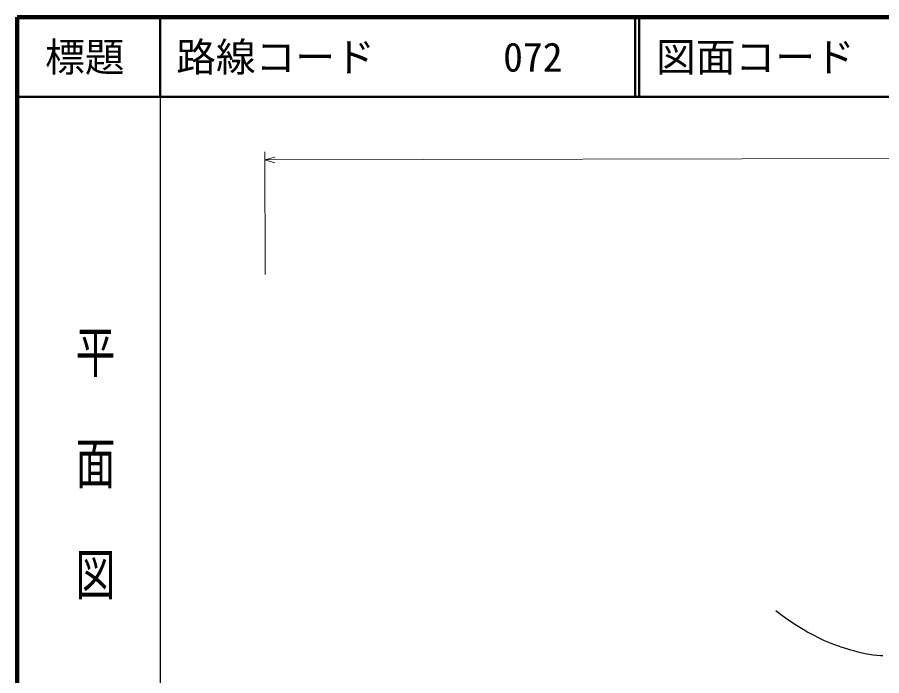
# Model space of a CAD drawing. Units: millimetres, scale not verified. Extents: x 40000 to 680000, y 20000 to 380000.
# Drawn here: x 40000 to 148783, y 297165 to 380000 of the extents above; entities that cross this region are included whole.
import ezdxf
from ezdxf.enums import TextEntityAlignment as Align

# ---------------------------------------------------------------- set-up
doc = ezdxf.new("R2010")
doc.units = ezdxf.units.MM
doc.header["$LTSCALE"] = 1000
for name, color, linetype, lineweight in [('M-BGD', 7, 'Continuous', 25), ('M-STR-HTXT', 7, 'Continuous', 13), ('M-TTL', 2, 'Continuous', 140), ('M-TTL-BAND', 7, 'Continuous', 25), ('M-TTL-LINE', 7, 'Continuous', 50)]:
    doc.layers.add(name, color=color, linetype=linetype, lineweight=lineweight)
doc.layers.add('M-TTL-TXT', color=7, linetype='Continuous')
doc.styles.add('@ＭＳ ゴシック', font='')
doc.styles.add('ＭＳ ゴシック', font='')
doc.styles.get('@ＭＳ ゴシック').set_extended_font_data('@MS Gothic')
doc.styles.get('ＭＳ ゴシック').set_extended_font_data('MS Gothic')

msp = doc.modelspace()

# ---------------------------------------------------------------- linework, layer by layer
at = {"layer": 'M-BGD'}
for p, q in [((135459, 305381), (135670, 305199)), ((135670, 305199), (136063, 304900)), ((136063, 304900), (136526, 304570)), ((136526, 304570), (136975, 304256)), ((136975, 304256), (137414, 303956)), ((137414, 303956), (137842, 303670)), ((137842, 303670), (138263, 303397)), ((138263, 303397), (138678, 303136)), ((138678, 303136), (139088, 302888)), ((139088, 302888), (139494, 302651)), ((139494, 302651), (139899, 302424)), ((139899, 302424), (140305, 302208)), ((140305, 302208), (140712, 302001)), ((140712, 302001), (141123, 301803)), ((141123, 301803), (141539, 301614)), ((141539, 301614), (141962, 301432)), ((141962, 301432), (142393, 301257)), ((142393, 301257), (142834, 301089)), ((142834, 301089), (143287, 300927)), ((143287, 300927), (143753, 300770)), ((143753, 300770), (144233, 300618)), ((144233, 300618), (144731, 300470)), ((144731, 300470), (145246, 300326)), ((145246, 300326), (145781, 300184)), ((145781, 300184), (146163, 300088)), ((146163, 300088), (146710, 299964)), ((146710, 299964), (147223, 299869)), ((147223, 299869), (147711, 299799)), ((147711, 299799), (148183, 299751)), ((148183, 299751), (148648, 299720)), ((148648, 299720), (148940, 299709))]:
    msp.add_line(p, q, dxfattribs=at)
at = {"layer": 'M-STR-HTXT'}
for p, q in [((71196, 347637), (71159, 363058)), ((71161, 362058), (570468, 363259)), ((71161, 362058), (72411, 362417)), ((72412, 361701), (71161, 362058))]:
    msp.add_line(p, q, dxfattribs=at)
at = {"layer": 'M-TTL'}
for p, q in [((40000, 380000), (40000, 20000)), ((680000, 380000), (40000, 380000))]:
    msp.add_line(p, q, dxfattribs=at)
at = {"layer": 'M-TTL-BAND'}
msp.add_line((58000, 370000), (58000, 20000), dxfattribs=at)
at = {"layer": 'M-TTL-LINE'}
for p, q in [((58000, 380000), (58000, 370000)), ((117750, 380000), (117750, 370000)), ((118250, 380000), (118250, 370000)), ((40000, 370000), (680000, 370000))]:
    msp.add_line(p, q, dxfattribs=at)

# ---------------------------------------------------------------- texts
at = {"layer": 'M-TTL-BAND', "style": '@ＭＳ ゴシック', "width": 1.4}
msp.add_text('平  面  図', height=3666, rotation=270, dxfattribs=at).set_placement((49777, 306475), align=Align.MIDDLE_RIGHT)
at = {"layer": 'M-TTL-TXT', "style": 'ＭＳ ゴシック'}
msp.add_text('標題', height=3666, dxfattribs=at).set_placement((48500, 375000), align=Align.MIDDLE_CENTER)
for s, p in [('路線コード', (60000, 375000)), ('072', (101142, 375000)), ('072', (101142, 375000)), ('072', (101142, 375000)), ('072', (101142, 375000)), ('図面コード', (120380, 375000))]:
    msp.add_text(s, height=3666, dxfattribs=at).set_placement(p, align=Align.MIDDLE_LEFT)

doc.saveas('drawing.dxf')
